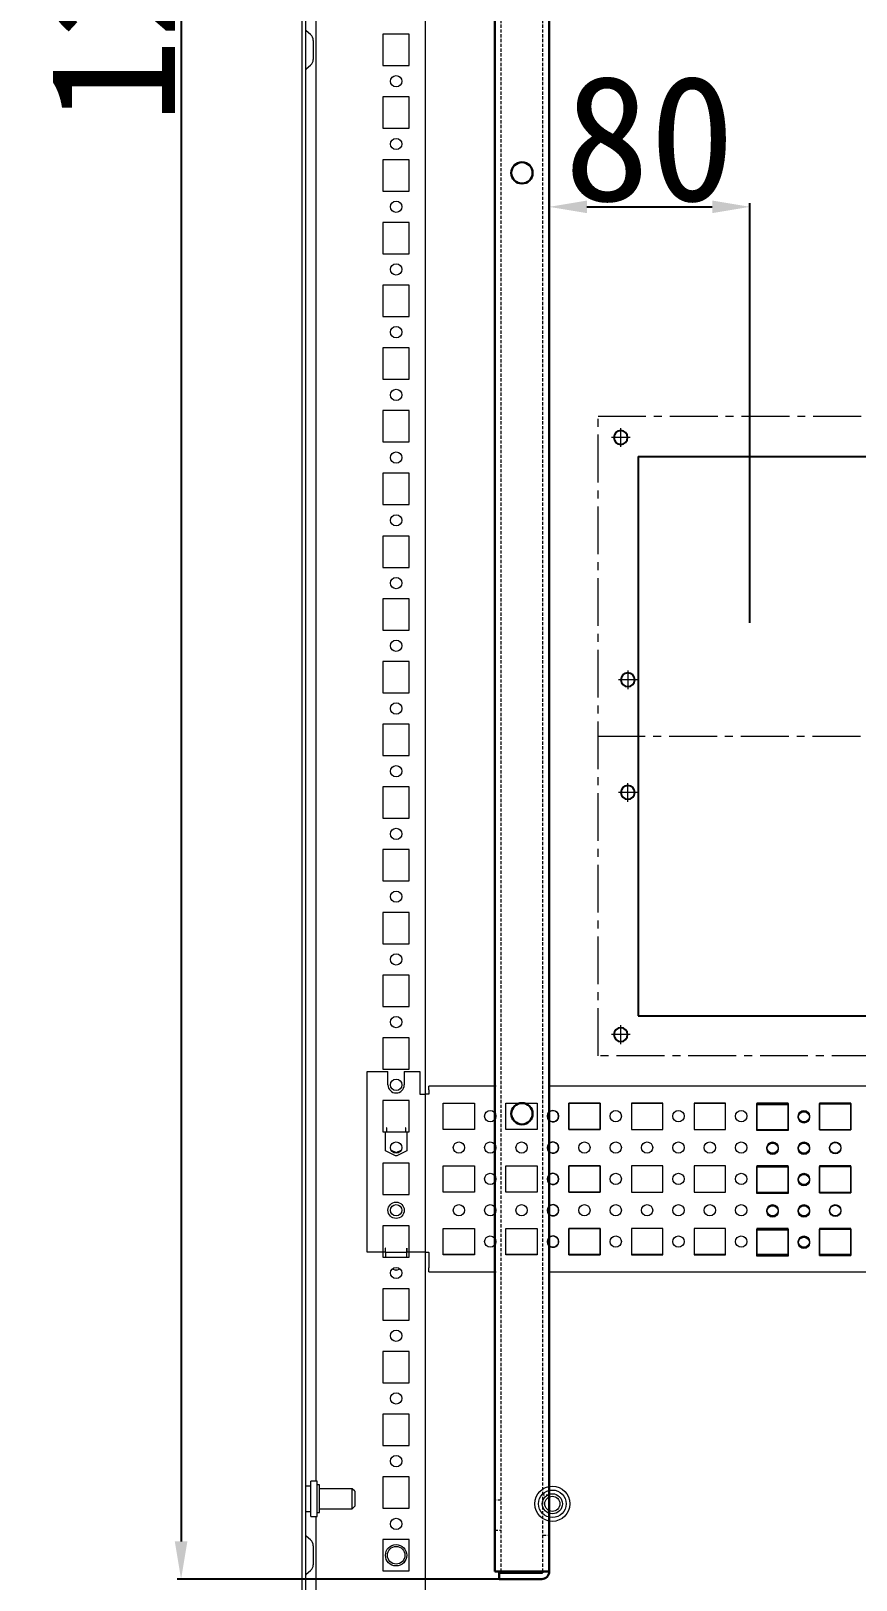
# Model space of a CAD drawing. Header units: millimetres. Extents: x 6893 to 19543, y -3475 to 6590.
# Drawn here: x 12624 to 12953, y -1509 to -892 of the extents above; entities that cross this region are included whole.
import ezdxf

# ---------------------------------------------------------------- set-up
doc = ezdxf.new("R2010")
doc.units = ezdxf.units.MM
for name, pattern in [('CENTER2', [28.575, 19.05, -3.175, 3.175, -3.175]), ('SLD-实线', [0]), ('SLD-虚线', [1.905, 1.27, -0.635])]:
    doc.linetypes.add(name, pattern=pattern)
doc.layers.add('中心线', color=1, linetype='CENTER2', lineweight=15)
doc.layers.add('轮廓线', color=7, linetype='Continuous', lineweight=25)
doc.styles.get("Standard").update_dxf_attribs({"font": ''})
doc.styles.get('Standard').set_extended_font_data('SimSun')
doc.dimstyles.new('50#', dxfattribs={"dimtxt": 50, "dimasz": 15, "dimexe": 1.5, "dimexo": 3, "dimgap": 2, "dimtad": 1, "dimtoh": 1, "dimzin": 12, "dimdsep": 46, "dimtxsty": 'Standard', "dimcen": 20, "dimclrd": 3, "dimclre": 3, "dimclrt": 7, "dimadec": 0, "dimazin": 3, "dimtfac": 1, "dimtmove": 0, "dimatfit": 3, "dimfxl": 1, "dimarcsym": 0})

# ---------------------------------------------------------------- blocks, each defined once
blk = doc.blocks.new('zw$26FA')
at = {"color": 7, "linetype": 'SLD-实线', "lineweight": 30}
for p, q in [((0, 3), (0, 1293)), ((21.7, 3), (21.7, 1293)), ((3, 3), (0, 3)), ((3, 3), (18.7, 3)), ((3, 2.5), (20, 2.5)), ((3, 0), (20, 0)), ((21.7, 3), (18.7, 3)), ((20, 0), (20, 2.5))]:
    blk.add_line(p, q, dxfattribs=at)
at = {"color": 7, "linetype": 'SLD-虚线', "lineweight": 0}
for p, q in [((2.5, 3), (2.5, 1293)), ((19.2, 3), (19.2, 1293)), ((0, 33.5), (2.5, 33.5)), ((19.2, 31.5), (21.7, 31.5)), ((21.7, 19.5), (19.2, 19.5)), ((2.5, 17.5), (0, 17.5))]:
    blk.add_line(p, q, dxfattribs=at)
at = {"color": 7, "linetype": 'SLD-实线', "lineweight": 30}
for centre in [(10.85, 560.5), (10.85, 185.5)]:
    blk.add_circle(centre, 4.25, dxfattribs=at)
for radius in [3, 0.5]:
    blk.add_arc((3, 3), radius, 180, 270, dxfattribs=at)
blk = doc.blocks.new('*D301')
at = {"color": 3, "lineweight": -2, "transparency": 16777216}
for p, q in [((12815.96, -213.09), (12682.27, -213.09)), ((12683.77, -228.09), (12683.77, -1494.09)), ((12815.96, -1509.09), (12682.27, -1509.09))]:
    blk.add_line(p, q, dxfattribs=at)
at = {"color": 3, "transparency": 16777216}
for points in [[(12686.27, -228.09), (12681.27, -228.09), (12683.77, -213.09)], [(12681.27, -1494.09), (12686.27, -1494.09), (12683.77, -1509.09)]]:
    blk.add_solid(points, dxfattribs=at)
at = {"layer": 'Defpoints', "color": 0, "transparency": 16777216}
for p in [(12818.96, -213.09), (12683.77, -1509.09), (12818.96, -1509.09)]:
    blk.add_point(p, dxfattribs=at)
at = {"color": 7, "transparency": 16777216, "insert": (12656.77, -861.09), "char_height": 50, "attachment_point": 5, "rotation": 90}
blk.add_mtext('1296', dxfattribs=at)
blk = doc.blocks.new('zw$CA15')
at = {"layer": '中心线', "linetype": 'CENTER2'}
for p, q in [((127.77, 255.53), (127.77, 0)), ((9.27, 243.03), (9.27, 250.51)), ((246.27, 243.03), (246.27, 250.51)), ((5.53, 246.77), (13.01, 246.77)), ((242.53, 246.77), (250.01, 246.77)), ((8.35, 150.22), (15.83, 150.22)), ((12.09, 146.48), (12.09, 153.96)), ((239.7, 150.22), (247.18, 150.22)), ((243.44, 153.96), (243.44, 146.48)), ((255.53, 127.77), (0, 127.77)), ((8.35, 105.32), (15.83, 105.32)), ((12.09, 109.06), (12.09, 101.58)), ((239.7, 105.32), (247.18, 105.32)), ((243.44, 101.58), (243.44, 109.06)), ((9.27, 5.03), (9.27, 12.51)), ((246.27, 5.03), (246.27, 12.51)), ((5.53, 8.77), (13.01, 8.77)), ((242.53, 8.77), (250.01, 8.77))]:
    blk.add_line(p, q, dxfattribs=at)
at = {"layer": '中心线'}
blk.add_lwpolyline([(0.27, 0.27), (255.27, 0.27), (255.27, 255.27), (0.27, 255.27)], close=True, dxfattribs=at)
at = {"layer": '轮廓线', "linetype": 'ByBlock'}
for p, q in [((239.27, 239.27), (16.27, 239.27)), ((16.27, 239.27), (16.27, 16.27)), ((239.27, 239.27), (239.27, 16.27)), ((239.27, 16.27), (16.27, 16.27))]:
    blk.add_line(p, q, dxfattribs=at)
for centre in [(9.27, 246.77), (246.27, 246.77), (12.09, 150.22), (243.44, 150.22), (12.09, 105.32), (243.44, 105.32), (9.27, 8.77), (246.27, 8.77)]:
    blk.add_circle(centre, 2.75, dxfattribs=at)
blk = doc.blocks.new('*D375')
at = {"color": 3, "lineweight": -2, "transparency": 16777216}
for p, q in [((12830.46, -1127.98), (12830.46, -960.64)), ((12845.46, -962.14), (12895.46, -962.14)), ((12910.46, -1127.98), (12910.46, -960.64))]:
    blk.add_line(p, q, dxfattribs=at)
at = {"color": 3, "transparency": 16777216}
for points in [[(12845.46, -959.64), (12845.46, -964.64), (12830.46, -962.14)], [(12895.46, -964.64), (12895.46, -959.64), (12910.46, -962.14)]]:
    blk.add_solid(points, dxfattribs=at)
at = {"layer": 'Defpoints', "color": 0, "transparency": 16777216}
for p in [(12910.46, -962.14), (12830.46, -1130.98), (12910.46, -1130.98)]:
    blk.add_point(p, dxfattribs=at)
at = {"color": 7, "transparency": 16777216, "insert": (12870.46, -935.14), "char_height": 50, "attachment_point": 5}
blk.add_mtext('80', dxfattribs=at)

msp = doc.modelspace()

# ---------------------------------------------------------------- linework, layer by layer
at = {"color": 7, "linetype": 'Continuous', "lineweight": 15}
for p, q in [((12731.9691, -1634.5901), (12731.9691, -164.59)), ((12733.4691, -1634.5901), (12733.4691, -164.59)), ((12737.4701, -206.09), (12737.4701, -1470.0901)), ((12780.9691, -206.09), (12780.9691, -1618.0901)), ((12735.3975, -893.5086), (12733.6477, -892.0405)), ((12774.7191, -893.34), (12764.2191, -893.34)), ((12764.2191, -893.34), (12764.2191, -905.8401)), ((12774.7191, -905.8401), (12774.7191, -893.34)), ((12736.4691, -895.8068), (12736.4691, -903.3733)), ((12733.6477, -907.1396), (12735.3975, -905.6714)), ((12764.2191, -905.8401), (12774.7191, -905.8401)), ((12774.7191, -918.34), (12764.2191, -918.34)), ((12764.2191, -918.34), (12764.2191, -930.8401)), ((12774.7191, -930.8401), (12774.7191, -918.34)), ((12764.2191, -930.8401), (12774.7191, -930.8401)), ((12764.2191, -943.34), (12764.2191, -955.84)), ((12774.7191, -943.34), (12764.2191, -943.34)), ((12764.2191, -943.34), (12764.2191, -955.84)), ((12774.7191, -955.84), (12774.7191, -943.34)), ((12774.7191, -955.84), (12774.7191, -943.34)), ((12764.2191, -955.84), (12774.7191, -955.84)), ((12764.2191, -955.84), (12774.7191, -955.84)), ((12774.7191, -968.3401), (12764.2191, -968.3401)), ((12764.2191, -968.3401), (12764.2191, -980.84)), ((12774.7191, -968.3401), (12764.2191, -968.3401)), ((12764.2191, -968.3401), (12764.2191, -980.84)), ((12774.7191, -980.84), (12774.7191, -968.3401)), ((12774.7191, -980.84), (12774.7191, -968.3401)), ((12764.2191, -980.84), (12774.7191, -980.84)), ((12764.2191, -980.84), (12774.7191, -980.84)), ((12774.7191, -993.34), (12764.2191, -993.34)), ((12764.2191, -993.34), (12764.2191, -1005.8401)), ((12774.7191, -993.3401), (12764.2191, -993.3401)), ((12774.7191, -1005.8401), (12774.7191, -993.34)), ((12764.2191, -1005.8401), (12774.7191, -1005.8401)), ((12774.7191, -1018.34), (12764.2191, -1018.34)), ((12764.2191, -1018.34), (12764.2191, -1030.8401)), ((12774.7191, -1030.8401), (12774.7191, -1018.34)), ((12764.2191, -1030.8401), (12774.7191, -1030.8401)), ((12774.7191, -1043.34), (12764.2191, -1043.34)), ((12764.2191, -1043.34), (12764.2191, -1055.84)), ((12774.7191, -1055.84), (12774.7191, -1043.34)), ((12764.2191, -1055.84), (12774.7191, -1055.84)), ((12774.7191, -1068.3401), (12764.2191, -1068.3401)), ((12764.2191, -1068.3401), (12764.2191, -1080.84)), ((12774.7191, -1080.84), (12774.7191, -1068.3401)), ((12764.2191, -1080.84), (12774.7191, -1080.84)), ((12774.7191, -1093.3401), (12764.2191, -1093.3401)), ((12764.2191, -1093.3401), (12764.2191, -1105.84)), ((12774.7191, -1105.84), (12774.7191, -1093.3401)), ((12764.2191, -1105.84), (12774.7191, -1105.84)), ((12774.7191, -1118.34), (12764.2191, -1118.34)), ((12764.2191, -1118.34), (12764.2191, -1130.8401)), ((12774.7191, -1130.8401), (12774.7191, -1118.34)), ((12764.2191, -1130.8401), (12774.7191, -1130.8401)), ((12774.7191, -1143.34), (12764.2191, -1143.34)), ((12764.2191, -1143.34), (12764.2191, -1155.8401)), ((12774.7191, -1155.8401), (12774.7191, -1143.34)), ((12764.2191, -1155.8401), (12774.7191, -1155.8401)), ((12774.7191, -1168.34), (12764.2191, -1168.34)), ((12764.2191, -1168.34), (12764.2191, -1180.84)), ((12774.7191, -1180.84), (12774.7191, -1168.34)), ((12764.2191, -1180.84), (12774.7191, -1180.84)), ((12774.7191, -1193.3401), (12764.2191, -1193.3401)), ((12764.2191, -1193.3401), (12764.2191, -1205.84)), ((12774.7191, -1193.3401), (12764.2191, -1193.3401)), ((12764.2191, -1193.3401), (12764.2191, -1205.84)), ((12774.7191, -1205.84), (12774.7191, -1193.3401)), ((12774.7191, -1205.84), (12774.7191, -1193.3401)), ((12764.2191, -1205.84), (12774.7191, -1205.84)), ((12764.2191, -1205.84), (12774.7191, -1205.84)), ((12774.7191, -1218.34), (12764.2191, -1218.34)), ((12764.2191, -1218.34), (12764.2191, -1230.8401)), ((12774.7191, -1218.3401), (12764.2191, -1218.3401)), ((12764.2191, -1218.3401), (12764.2191, -1230.84)), ((12774.7191, -1230.8401), (12774.7191, -1218.34)), ((12774.7191, -1230.84), (12774.7191, -1218.3401)), ((12764.2191, -1230.84), (12774.7191, -1230.84)), ((12764.2191, -1230.8401), (12774.7191, -1230.8401)), ((12774.7191, -1243.34), (12764.2191, -1243.34)), ((12764.2191, -1243.34), (12764.2191, -1255.8401)), ((12774.7191, -1243.34), (12764.2191, -1243.34)), ((12764.2191, -1243.34), (12764.2191, -1255.8401)), ((12774.7191, -1255.8401), (12774.7191, -1243.34)), ((12774.7191, -1255.8401), (12774.7191, -1243.34)), ((12764.2191, -1255.8401), (12774.7191, -1255.8401)), ((12764.2191, -1255.8401), (12774.7191, -1255.8401)), ((12774.7191, -1268.34), (12764.2191, -1268.34)), ((12764.2191, -1268.34), (12764.2191, -1280.8401)), ((12774.7191, -1268.34), (12764.2191, -1268.34)), ((12764.2191, -1268.34), (12764.2191, -1280.84)), ((12774.7191, -1280.8401), (12774.7191, -1268.34)), ((12774.7191, -1280.84), (12774.7191, -1268.34)), ((12764.2191, -1280.84), (12774.7191, -1280.84)), ((12764.2191, -1280.8401), (12774.7191, -1280.8401)), ((12764.2191, -1280.8401), (12774.7191, -1280.8401)), ((12774.7191, -1293.34), (12764.2191, -1293.34)), ((12764.2191, -1293.34), (12764.2191, -1305.84)), ((12774.7191, -1293.34), (12764.2191, -1293.34)), ((12764.2191, -1293.34), (12764.2191, -1305.84)), ((12774.7191, -1293.3401), (12764.2191, -1293.3401)), ((12764.2191, -1293.3401), (12764.2191, -1305.84)), ((12774.7191, -1305.84), (12774.7191, -1293.34)), ((12774.7191, -1305.84), (12774.7191, -1293.34)), ((12774.7191, -1305.84), (12774.7191, -1293.3401)), ((12757.9694, -1306.84), (12766.2194, -1306.84)), ((12757.9694, -1378.84), (12757.9694, -1306.84)), ((12764.2191, -1305.84), (12774.7191, -1305.84)), ((12764.2191, -1305.84), (12774.7191, -1305.84)), ((12764.2191, -1305.84), (12774.7191, -1305.84)), ((12764.2191, -1305.8401), (12774.7191, -1305.8401)), ((12766.2194, -1312.09), (12766.2194, -1306.84)), ((12772.7194, -1306.84), (12772.7194, -1312.09)), ((12772.7194, -1306.84), (12778.9694, -1306.84)), ((12778.9694, -1306.84), (12778.9694, -1315.84)), ((12782.4694, -1314.1001), (12782.4694, -1312.59)), ((12809.2691, -1312.59), (12782.4694, -1312.59)), ((12782.4694, -1314.1001), (12782.4694, -1315.7651)), ((13105.9694, -1312.59), (12830.9691, -1312.59)), ((12774.7191, -1318.3401), (12764.2191, -1318.3401)), ((12764.2191, -1318.3401), (12764.2191, -1330.84)), ((12774.7191, -1318.3401), (12764.2191, -1318.3401)), ((12764.2191, -1318.3401), (12764.2191, -1330.84)), ((12774.7191, -1318.3401), (12764.2191, -1318.3401)), ((12764.2191, -1318.3401), (12764.2191, -1330.84)), ((12774.7191, -1330.84), (12774.7191, -1318.3401)), ((12774.7191, -1330.84), (12774.7191, -1318.3401)), ((12774.7191, -1330.84), (12774.7191, -1318.3401)), ((12778.9694, -1315.84), (12779.9676, -1315.84)), ((12779.9676, -1315.84), (12780.8763, -1315.84)), ((12782.4667, -1315.84), (12780.8763, -1315.84)), ((12782.4728, -1315.84), (12782.4667, -1315.84)), ((12782.5478, -1315.7651), (12782.4694, -1315.7651)), ((12782.4694, -1315.84), (12782.4694, -1315.7651)), ((12782.4728, -1315.84), (12782.5478, -1315.84)), ((12782.5478, -1315.84), (12782.5478, -1315.7651)), ((12788.2194, -1319.34), (12800.7194, -1319.34)), ((12788.2194, -1329.84), (12788.2194, -1319.34)), ((12800.7194, -1319.59), (12788.2194, -1319.59)), ((12800.7194, -1319.34), (12800.7194, -1329.84)), ((12813.2194, -1319.34), (12825.7194, -1319.34)), ((12813.2194, -1329.84), (12813.2194, -1319.34)), ((12813.2194, -1319.34), (12825.7194, -1319.34)), ((12813.2194, -1329.84), (12813.2194, -1319.34)), ((12813.2194, -1319.34), (12825.7194, -1319.34)), ((12813.2194, -1329.84), (12813.2194, -1319.34)), ((12813.2194, -1319.34), (12825.7194, -1319.34)), ((12813.2194, -1329.84), (12813.2194, -1319.34)), ((12825.7194, -1319.59), (12813.2194, -1319.59)), ((12825.7194, -1319.59), (12813.2194, -1319.59)), ((12825.7194, -1319.59), (12813.2194, -1319.59)), ((12825.7194, -1319.59), (12813.2194, -1319.59)), ((12825.7194, -1319.34), (12825.7194, -1329.84)), ((12825.7194, -1319.34), (12825.7194, -1329.84)), ((12825.7194, -1319.34), (12825.7194, -1329.84)), ((12825.7194, -1319.34), (12825.7194, -1329.84)), ((12838.2194, -1319.34), (12850.7194, -1319.34)), ((12838.2194, -1329.84), (12838.2194, -1319.34)), ((12838.2194, -1319.34), (12850.7194, -1319.34)), ((12838.2194, -1329.84), (12838.2194, -1319.34)), ((12838.2194, -1319.34), (12850.7194, -1319.34)), ((12838.2194, -1329.84), (12838.2194, -1319.34)), ((12838.2194, -1319.34), (12850.7194, -1319.34)), ((12838.2194, -1329.84), (12838.2194, -1319.34)), ((12838.2194, -1319.34), (12838.2194, -1329.84)), ((12850.7194, -1319.34), (12838.2194, -1319.34)), ((12850.7194, -1319.59), (12838.2194, -1319.59)), ((12850.7194, -1319.59), (12838.2194, -1319.59)), ((12850.7194, -1319.59), (12838.2194, -1319.59)), ((12850.7194, -1319.59), (12838.2194, -1319.59)), ((12850.7194, -1319.59), (12838.2194, -1319.59)), ((12850.7194, -1319.34), (12850.7194, -1329.84)), ((12850.7194, -1319.34), (12850.7194, -1329.84)), ((12850.7194, -1319.34), (12850.7194, -1329.84)), ((12850.7194, -1319.34), (12850.7194, -1329.84)), ((12850.7194, -1329.84), (12850.7194, -1319.34)), ((12863.2194, -1319.34), (12863.2194, -1329.84)), ((12875.7194, -1319.34), (12863.2194, -1319.34)), ((12875.7194, -1319.59), (12863.2194, -1319.59)), ((12875.7194, -1329.84), (12875.7194, -1319.34)), ((12888.2194, -1319.34), (12888.2194, -1329.84)), ((12900.7194, -1319.34), (12888.2194, -1319.34)), ((12900.7194, -1319.59), (12888.2194, -1319.59)), ((12900.7194, -1329.84), (12900.7194, -1319.34)), ((12913.2194, -1319.34), (12913.2194, -1329.84)), ((12913.2194, -1319.34), (12913.2194, -1329.84)), ((12925.7194, -1319.34), (12913.2194, -1319.34)), ((12913.2194, -1319.34), (12913.2194, -1329.84)), ((12925.7194, -1319.34), (12913.2194, -1319.34)), ((12913.2194, -1319.34), (12913.2194, -1329.84)), ((12925.7194, -1319.34), (12913.2194, -1319.34)), ((12913.2194, -1319.59), (12913.2194, -1330.09)), ((12925.7194, -1319.59), (12913.2194, -1319.59)), ((12925.7194, -1319.59), (12913.2194, -1319.59)), ((12913.2194, -1319.59), (12913.2194, -1330.09)), ((12925.7194, -1319.59), (12913.2194, -1319.59)), ((12913.2194, -1319.59), (12913.2194, -1330.09)), ((12925.7194, -1319.59), (12913.2194, -1319.59)), ((12913.2194, -1319.59), (12913.2194, -1330.09)), ((12925.7194, -1319.59), (12913.2194, -1319.59)), ((12925.7194, -1319.59), (12913.2194, -1319.59)), ((12925.7194, -1319.59), (12913.2194, -1319.59)), ((12913.2194, -1319.59), (12925.7194, -1319.59)), ((12913.2194, -1330.09), (12913.2194, -1319.59)), ((12925.7194, -1319.84), (12913.2194, -1319.84)), ((12925.7194, -1319.84), (12913.2194, -1319.84)), ((12925.7194, -1319.84), (12913.2194, -1319.84)), ((12925.7194, -1319.84), (12913.2194, -1319.84)), ((12913.2194, -1319.84), (12925.7194, -1319.84)), ((12913.2194, -1330.34), (12913.2194, -1319.84)), ((12925.7194, -1319.84), (12913.2194, -1319.84)), ((12925.7194, -1320.09), (12913.2194, -1320.09)), ((12925.7194, -1329.84), (12925.7194, -1319.34)), ((12925.7194, -1329.84), (12925.7194, -1319.34)), ((12925.7194, -1329.84), (12925.7194, -1319.34)), ((12925.7194, -1330.09), (12925.7194, -1319.59)), ((12925.7194, -1330.09), (12925.7194, -1319.59)), ((12925.7194, -1330.09), (12925.7194, -1319.59)), ((12925.7194, -1330.09), (12925.7194, -1319.59)), ((12925.7194, -1319.59), (12925.7194, -1330.09)), ((12925.7194, -1319.84), (12925.7194, -1330.34)), ((12938.2194, -1319.34), (12938.2194, -1329.84)), ((12950.7194, -1319.34), (12938.2194, -1319.34)), ((12938.2194, -1319.34), (12938.2194, -1329.84)), ((12950.7194, -1319.59), (12938.2194, -1319.59)), ((12938.2194, -1319.59), (12950.7194, -1319.59)), ((12938.2194, -1330.09), (12938.2194, -1319.59)), ((12938.2194, -1319.59), (12938.2194, -1330.09)), ((12950.7194, -1319.59), (12938.2194, -1319.59)), ((12950.7194, -1319.84), (12938.2194, -1319.84)), ((12950.7194, -1319.84), (12938.2194, -1319.84)), ((12950.7194, -1329.84), (12950.7194, -1319.34)), ((12950.7194, -1319.59), (12950.7194, -1330.09)), ((12950.7194, -1330.09), (12950.7194, -1319.59)), ((12764.2191, -1330.84), (12774.7191, -1330.84)), ((12764.2191, -1330.84), (12774.7191, -1330.84)), ((12764.2191, -1330.84), (12774.7191, -1330.84)), ((12765.2194, -1330.84), (12765.6444, -1330.84)), ((12765.2194, -1338.34), (12765.2194, -1330.84)), ((12765.7194, -1329.255), (12765.6444, -1329.255)), ((12765.6444, -1329.255), (12765.6444, -1330.84)), ((12765.6444, -1330.84), (12773.2944, -1330.84)), ((12765.7194, -1329.3301), (12765.7194, -1329.255)), ((12765.7194, -1330.84), (12765.7194, -1329.3301)), ((12773.2944, -1329.255), (12773.2194, -1329.255)), ((12773.2194, -1329.255), (12773.2194, -1329.3301)), ((12773.2194, -1329.3301), (12773.2194, -1330.84)), ((12773.2944, -1330.84), (12773.2944, -1329.255)), ((12773.2944, -1330.84), (12773.7194, -1330.84)), ((12773.7194, -1330.84), (12773.7194, -1338.34)), ((12800.7194, -1329.84), (12788.2194, -1329.84)), ((12825.7194, -1329.84), (12813.2194, -1329.84)), ((12825.7194, -1329.84), (12813.2194, -1329.84)), ((12825.7194, -1329.84), (12813.2194, -1329.84)), ((12825.7194, -1329.84), (12813.2194, -1329.84)), ((12850.7194, -1329.84), (12838.2194, -1329.84)), ((12850.7194, -1329.84), (12838.2194, -1329.84)), ((12850.7194, -1329.84), (12838.2194, -1329.84)), ((12850.7194, -1329.84), (12838.2194, -1329.84)), ((12838.2194, -1329.84), (12850.7194, -1329.84)), ((12863.2194, -1329.84), (12875.7194, -1329.84)), ((12888.2194, -1329.84), (12900.7194, -1329.84)), ((12913.2194, -1329.84), (12925.7194, -1329.84)), ((12913.2194, -1329.84), (12925.7194, -1329.84)), ((12913.2194, -1329.84), (12925.7194, -1329.84)), ((12913.2194, -1330.09), (12925.7194, -1330.09)), ((12913.2194, -1330.09), (12925.7194, -1330.09)), ((12913.2194, -1330.09), (12925.7194, -1330.09)), ((12913.2194, -1330.09), (12925.7194, -1330.09)), ((12925.7194, -1330.09), (12913.2194, -1330.09)), ((12925.7194, -1330.34), (12913.2194, -1330.34)), ((12938.2194, -1329.84), (12950.7194, -1329.84)), ((12950.7194, -1330.09), (12938.2194, -1330.09)), ((12938.2194, -1330.09), (12950.7194, -1330.09)), ((12769.2194, -1340.3401), (12765.2194, -1338.34)), ((12767.4495, -1338.0818), (12769.4694, -1338.9972)), ((12769.4694, -1338.9972), (12771.4886, -1338.0822)), ((12773.7194, -1338.34), (12769.7194, -1340.3401)), ((12774.7191, -1343.34), (12764.2191, -1343.34)), ((12764.2191, -1343.34), (12764.2191, -1355.8401)), ((12774.7191, -1343.3401), (12764.2191, -1343.3401)), ((12764.2191, -1343.3401), (12764.2191, -1355.84)), ((12769.7194, -1340.3401), (12769.2194, -1340.3401)), ((12774.7191, -1355.8401), (12774.7191, -1343.34)), ((12774.7191, -1355.84), (12774.7191, -1343.3401)), ((12788.2194, -1344.3401), (12800.7194, -1344.3401)), ((12788.2194, -1354.84), (12788.2194, -1344.3401)), ((12800.7194, -1344.3401), (12800.7194, -1354.84)), ((12813.2194, -1344.3401), (12825.7194, -1344.3401)), ((12813.2194, -1354.84), (12813.2194, -1344.3401)), ((12813.2194, -1344.3401), (12825.7194, -1344.3401)), ((12813.2194, -1354.84), (12813.2194, -1344.3401)), ((12813.2194, -1344.3401), (12825.7194, -1344.3401)), ((12813.2194, -1354.84), (12813.2194, -1344.3401)), ((12813.2194, -1344.3401), (12825.7194, -1344.3401)), ((12813.2194, -1354.84), (12813.2194, -1344.3401)), ((12825.7194, -1344.3401), (12825.7194, -1354.84)), ((12825.7194, -1344.3401), (12825.7194, -1354.84)), ((12825.7194, -1344.3401), (12825.7194, -1354.84)), ((12825.7194, -1344.3401), (12825.7194, -1354.84)), ((12838.2194, -1344.3401), (12850.7194, -1344.3401)), ((12838.2194, -1354.84), (12838.2194, -1344.3401)), ((12838.2194, -1344.3401), (12850.7194, -1344.3401)), ((12838.2194, -1354.84), (12838.2194, -1344.3401)), ((12838.2194, -1344.3401), (12850.7194, -1344.3401)), ((12838.2194, -1354.84), (12838.2194, -1344.3401)), ((12838.2194, -1344.3401), (12850.7194, -1344.3401)), ((12838.2194, -1354.84), (12838.2194, -1344.3401)), ((12838.2194, -1344.3401), (12838.2194, -1354.84)), ((12850.7194, -1344.3401), (12838.2194, -1344.3401)), ((12850.7194, -1344.3401), (12850.7194, -1354.84)), ((12850.7194, -1344.3401), (12850.7194, -1354.84)), ((12850.7194, -1344.3401), (12850.7194, -1354.84)), ((12850.7194, -1344.3401), (12850.7194, -1354.84)), ((12850.7194, -1354.84), (12850.7194, -1344.3401)), ((12863.2194, -1344.3401), (12863.2194, -1354.84)), ((12875.7194, -1344.3401), (12863.2194, -1344.3401)), ((12875.7194, -1354.84), (12875.7194, -1344.3401)), ((12888.2194, -1344.3401), (12888.2194, -1354.84)), ((12900.7194, -1344.3401), (12888.2194, -1344.3401)), ((12900.7194, -1354.84), (12900.7194, -1344.3401)), ((12913.2194, -1344.3401), (12913.2194, -1354.84)), ((12913.2194, -1344.3401), (12913.2194, -1354.84)), ((12925.7194, -1344.3401), (12913.2194, -1344.3401)), ((12913.2194, -1344.3401), (12913.2194, -1354.84)), ((12925.7194, -1344.3401), (12913.2194, -1344.3401)), ((12913.2194, -1344.3401), (12913.2194, -1354.84)), ((12925.7194, -1344.3401), (12913.2194, -1344.3401)), ((12913.2194, -1344.5901), (12913.2194, -1355.09)), ((12925.7194, -1344.5901), (12913.2194, -1344.5901)), ((12913.2194, -1344.5901), (12913.2194, -1355.09)), ((12925.7194, -1344.5901), (12913.2194, -1344.5901)), ((12913.2194, -1344.5901), (12913.2194, -1355.09)), ((12925.7194, -1344.5901), (12913.2194, -1344.5901)), ((12913.2194, -1344.5901), (12913.2194, -1355.09)), ((12925.7194, -1344.5901), (12913.2194, -1344.5901)), ((12913.2194, -1344.5901), (12925.7194, -1344.5901)), ((12913.2194, -1355.09), (12913.2194, -1344.5901)), ((12913.2194, -1344.84), (12925.7194, -1344.84)), ((12913.2194, -1355.34), (12913.2194, -1344.84)), ((12925.7194, -1354.84), (12925.7194, -1344.3401)), ((12925.7194, -1354.84), (12925.7194, -1344.3401)), ((12925.7194, -1354.84), (12925.7194, -1344.3401)), ((12925.7194, -1355.09), (12925.7194, -1344.5901)), ((12925.7194, -1355.09), (12925.7194, -1344.5901)), ((12925.7194, -1355.09), (12925.7194, -1344.5901)), ((12925.7194, -1355.09), (12925.7194, -1344.5901)), ((12925.7194, -1344.5901), (12925.7194, -1355.09)), ((12925.7194, -1344.84), (12925.7194, -1355.34)), ((12938.2194, -1344.3401), (12938.2194, -1354.84)), ((12950.7194, -1344.3401), (12938.2194, -1344.3401)), ((12938.2194, -1344.3401), (12938.2194, -1354.84)), ((12938.2194, -1344.5901), (12950.7194, -1344.5901)), ((12938.2194, -1355.09), (12938.2194, -1344.5901)), ((12938.2194, -1344.5901), (12938.2194, -1355.09)), ((12950.7194, -1344.5901), (12938.2194, -1344.5901)), ((12950.7194, -1354.84), (12950.7194, -1344.3401)), ((12950.7194, -1344.5901), (12950.7194, -1355.09)), ((12950.7194, -1355.09), (12950.7194, -1344.5901)), ((12764.2191, -1355.84), (12774.7191, -1355.84)), ((12764.2191, -1355.8401), (12774.7191, -1355.8401)), ((12800.7194, -1354.84), (12788.2194, -1354.84)), ((12825.7194, -1354.84), (12813.2194, -1354.84)), ((12825.7194, -1354.84), (12813.2194, -1354.84)), ((12825.7194, -1354.84), (12813.2194, -1354.84)), ((12825.7194, -1354.84), (12813.2194, -1354.84)), ((12850.7194, -1354.84), (12838.2194, -1354.84)), ((12850.7194, -1354.84), (12838.2194, -1354.84)), ((12850.7194, -1354.84), (12838.2194, -1354.84)), ((12850.7194, -1354.84), (12838.2194, -1354.84)), ((12838.2194, -1354.84), (12850.7194, -1354.84)), ((12863.2194, -1354.84), (12875.7194, -1354.84)), ((12888.2194, -1354.84), (12900.7194, -1354.84)), ((12913.2194, -1354.84), (12925.7194, -1354.84)), ((12913.2194, -1354.84), (12925.7194, -1354.84)), ((12913.2194, -1354.84), (12925.7194, -1354.84)), ((12913.2194, -1355.09), (12925.7194, -1355.09)), ((12913.2194, -1355.09), (12925.7194, -1355.09)), ((12913.2194, -1355.09), (12925.7194, -1355.09)), ((12913.2194, -1355.09), (12925.7194, -1355.09)), ((12925.7194, -1355.09), (12913.2194, -1355.09)), ((12925.7194, -1355.34), (12913.2194, -1355.34)), ((12938.2194, -1354.84), (12950.7194, -1354.84)), ((12950.7194, -1355.09), (12938.2194, -1355.09)), ((12938.2194, -1355.09), (12950.7194, -1355.09)), ((12774.7191, -1368.34), (12764.2191, -1368.34)), ((12774.7191, -1368.34), (12764.2191, -1368.34)), ((12764.2191, -1368.34), (12764.2191, -1380.8401)), ((12774.7191, -1380.8401), (12774.7191, -1368.34)), ((12788.2194, -1369.34), (12800.7194, -1369.34)), ((12788.2194, -1379.8401), (12788.2194, -1369.34)), ((12800.7194, -1369.34), (12800.7194, -1379.8401)), ((12813.2194, -1379.8401), (12813.2194, -1369.34)), ((12813.2194, -1369.34), (12825.7194, -1369.34)), ((12813.2194, -1369.34), (12825.7194, -1369.34)), ((12813.2194, -1379.8401), (12813.2194, -1369.34)), ((12813.2194, -1369.34), (12825.7194, -1369.34)), ((12813.2194, -1379.8401), (12813.2194, -1369.34)), ((12813.2194, -1369.34), (12825.7194, -1369.34)), ((12813.2194, -1379.8401), (12813.2194, -1369.34)), ((12825.7194, -1369.34), (12825.7194, -1379.8401)), ((12825.7194, -1369.34), (12825.7194, -1379.8401)), ((12825.7194, -1369.34), (12825.7194, -1379.8401)), ((12825.7194, -1369.34), (12825.7194, -1379.8401)), ((12838.2194, -1369.34), (12850.7194, -1369.34)), ((12838.2194, -1379.8401), (12838.2194, -1369.34)), ((12838.2194, -1369.34), (12850.7194, -1369.34)), ((12838.2194, -1379.8401), (12838.2194, -1369.34)), ((12838.2194, -1369.34), (12850.7194, -1369.34)), ((12838.2194, -1379.8401), (12838.2194, -1369.34)), ((12838.2194, -1369.34), (12850.7194, -1369.34)), ((12838.2194, -1379.8401), (12838.2194, -1369.34)), ((12850.7194, -1369.34), (12838.2194, -1369.34)), ((12838.2194, -1369.34), (12838.2194, -1379.8401)), ((12850.7194, -1369.34), (12850.7194, -1379.8401)), ((12850.7194, -1369.34), (12850.7194, -1379.8401)), ((12850.7194, -1369.34), (12850.7194, -1379.8401)), ((12850.7194, -1369.34), (12850.7194, -1379.8401)), ((12850.7194, -1379.8401), (12850.7194, -1369.34)), ((12863.2194, -1369.34), (12863.2194, -1379.8401)), ((12875.7194, -1369.34), (12863.2194, -1369.34)), ((12875.7194, -1379.8401), (12875.7194, -1369.34)), ((12888.2194, -1369.34), (12888.2194, -1379.8401)), ((12900.7194, -1369.34), (12888.2194, -1369.34)), ((12900.7194, -1379.8401), (12900.7194, -1369.34)), ((12913.2194, -1369.34), (12913.2194, -1379.8401)), ((12913.2194, -1369.34), (12913.2194, -1379.8401)), ((12925.7194, -1369.34), (12913.2194, -1369.34)), ((12913.2194, -1369.34), (12913.2194, -1379.8401)), ((12925.7194, -1369.34), (12913.2194, -1369.34)), ((12913.2194, -1369.34), (12913.2194, -1379.8401)), ((12925.7194, -1369.34), (12913.2194, -1369.34)), ((12913.2194, -1369.59), (12913.2194, -1380.09)), ((12925.7194, -1369.59), (12913.2194, -1369.59)), ((12925.7194, -1369.59), (12913.2194, -1369.59)), ((12913.2194, -1369.59), (12913.2194, -1380.09)), ((12913.2194, -1369.59), (12913.2194, -1380.09)), ((12925.7194, -1369.59), (12913.2194, -1369.59)), ((12913.2194, -1369.59), (12913.2194, -1380.09)), ((12925.7194, -1369.59), (12913.2194, -1369.59)), ((12913.2194, -1380.09), (12913.2194, -1369.59)), ((12913.2194, -1369.59), (12925.7194, -1369.59)), ((12913.2194, -1380.34), (12913.2194, -1369.84)), ((12913.2194, -1369.84), (12925.7194, -1369.84)), ((12925.7194, -1379.8401), (12925.7194, -1369.34)), ((12925.7194, -1379.8401), (12925.7194, -1369.34)), ((12925.7194, -1379.8401), (12925.7194, -1369.34)), ((12925.7194, -1380.09), (12925.7194, -1369.59)), ((12925.7194, -1380.09), (12925.7194, -1369.59)), ((12925.7194, -1380.09), (12925.7194, -1369.59)), ((12925.7194, -1380.09), (12925.7194, -1369.59)), ((12925.7194, -1369.59), (12925.7194, -1380.09)), ((12925.7194, -1369.84), (12925.7194, -1380.34)), ((12938.2194, -1369.34), (12938.2194, -1379.8401)), ((12950.7194, -1369.34), (12938.2194, -1369.34)), ((12938.2194, -1369.34), (12938.2194, -1379.8401)), ((12938.2194, -1380.09), (12938.2194, -1369.59)), ((12938.2194, -1369.59), (12950.7194, -1369.59)), ((12950.7194, -1369.59), (12938.2194, -1369.59)), ((12938.2194, -1369.59), (12938.2194, -1380.09)), ((12950.7194, -1379.8401), (12950.7194, -1369.34)), ((12950.7194, -1369.59), (12950.7194, -1380.09)), ((12950.7194, -1380.09), (12950.7194, -1369.59)), ((12765.1444, -1378.84), (12757.9694, -1378.84)), ((12764.2191, -1378.84), (12764.2191, -1380.84)), ((12764.2191, -1380.84), (12774.7191, -1380.84)), ((12764.2191, -1380.8401), (12774.7191, -1380.8401)), ((12765.2194, -1377.2551), (12765.1444, -1377.2551)), ((12765.1444, -1377.2551), (12765.1444, -1378.84)), ((12765.2194, -1377.33), (12765.2194, -1377.2551)), ((12765.2194, -1378.84), (12765.2194, -1377.33)), ((12765.2194, -1378.84), (12773.7194, -1378.84)), ((12765.2194, -1378.84), (12765.2194, -1378.85)), ((12765.2194, -1378.85), (12765.2194, -1380.6585)), ((12765.2194, -1380.84), (12765.2194, -1380.6585)), ((12773.7944, -1377.2551), (12773.7194, -1377.2551)), ((12773.7194, -1377.2551), (12773.7194, -1377.33)), ((12773.7194, -1377.33), (12773.7194, -1378.84)), ((12773.7194, -1378.85), (12773.7194, -1378.84)), ((12773.7194, -1380.6585), (12773.7194, -1378.85)), ((12773.7194, -1380.6585), (12773.7194, -1380.84)), ((12773.7944, -1378.84), (12773.7944, -1377.2551)), ((12779.9676, -1378.84), (12773.7944, -1378.84)), ((12774.7191, -1380.84), (12774.7191, -1378.84)), ((12780.8763, -1378.84), (12779.9676, -1378.84)), ((12780.8763, -1378.84), (12782.4667, -1378.84)), ((12782.4667, -1378.84), (12782.4728, -1378.84)), ((12782.4694, -1378.9151), (12782.4694, -1385.08)), ((12782.4694, -1378.9151), (12782.5478, -1378.9151)), ((12782.5478, -1378.84), (12782.4728, -1378.84)), ((12782.5478, -1378.9151), (12782.5478, -1378.84)), ((12788.2194, -1379.59), (12800.7194, -1379.59)), ((12800.7194, -1379.8401), (12788.2194, -1379.8401)), ((12813.2194, -1379.59), (12825.7194, -1379.59)), ((12813.2194, -1379.59), (12825.7194, -1379.59)), ((12813.2194, -1379.59), (12825.7194, -1379.59)), ((12813.2194, -1379.59), (12825.7194, -1379.59)), ((12825.7194, -1379.8401), (12813.2194, -1379.8401)), ((12825.7194, -1379.8401), (12813.2194, -1379.8401)), ((12825.7194, -1379.8401), (12813.2194, -1379.8401)), ((12825.7194, -1379.8401), (12813.2194, -1379.8401)), ((12838.2194, -1379.59), (12850.7194, -1379.59)), ((12838.2194, -1379.59), (12850.7194, -1379.59)), ((12838.2194, -1379.59), (12850.7194, -1379.59)), ((12838.2194, -1379.59), (12850.7194, -1379.59)), ((12838.2194, -1379.59), (12850.7194, -1379.59)), ((12850.7194, -1379.8401), (12838.2194, -1379.8401)), ((12850.7194, -1379.8401), (12838.2194, -1379.8401)), ((12850.7194, -1379.8401), (12838.2194, -1379.8401)), ((12850.7194, -1379.8401), (12838.2194, -1379.8401)), ((12838.2194, -1379.8401), (12850.7194, -1379.8401)), ((12863.2194, -1379.59), (12875.7194, -1379.59)), ((12863.2194, -1379.8401), (12875.7194, -1379.8401)), ((12888.2194, -1379.59), (12900.7194, -1379.59)), ((12888.2194, -1379.8401), (12900.7194, -1379.8401)), ((12913.2194, -1379.59), (12925.7194, -1379.59)), ((12913.2194, -1379.59), (12925.7194, -1379.59)), ((12913.2194, -1379.59), (12925.7194, -1379.59)), ((12913.2194, -1379.84), (12925.7194, -1379.84)), ((12913.2194, -1379.84), (12925.7194, -1379.84)), ((12913.2194, -1379.84), (12925.7194, -1379.84)), ((12913.2194, -1379.84), (12925.7194, -1379.84)), ((12913.2194, -1379.84), (12925.7194, -1379.84)), ((12913.2194, -1379.8401), (12925.7194, -1379.8401)), ((12913.2194, -1379.8401), (12925.7194, -1379.8401)), ((12913.2194, -1379.8401), (12925.7194, -1379.8401)), ((12913.2194, -1380.09), (12925.7194, -1380.09)), ((12913.2194, -1380.09), (12925.7194, -1380.09)), ((12913.2194, -1380.09), (12925.7194, -1380.09)), ((12913.2194, -1380.09), (12925.7194, -1380.09)), ((12913.2194, -1380.09), (12925.7194, -1380.09)), ((12925.7194, -1380.09), (12913.2194, -1380.09)), ((12925.7194, -1380.34), (12913.2194, -1380.34)), ((12938.2194, -1379.59), (12950.7194, -1379.59)), ((12938.2194, -1379.84), (12950.7194, -1379.84)), ((12938.2194, -1379.84), (12950.7194, -1379.84)), ((12938.2194, -1379.8401), (12950.7194, -1379.8401)), ((12950.7194, -1380.09), (12938.2194, -1380.09)), ((12938.2194, -1380.09), (12950.7194, -1380.09)), ((12767.9703, -1385.4119), (12769.2194, -1385.978)), ((12769.7194, -1385.978), (12769.2194, -1385.978)), ((12769.7194, -1385.978), (12770.9681, -1385.4121)), ((12782.4694, -1386.59), (12782.4694, -1385.08)), ((12782.4694, -1386.59), (12809.2691, -1386.59)), ((12830.9691, -1386.59), (13105.9694, -1386.59)), ((12774.7191, -1393.34), (12764.2191, -1393.34)), ((12764.2191, -1393.34), (12764.2191, -1405.8401)), ((12774.7191, -1393.34), (12764.2191, -1393.34)), ((12774.7191, -1405.8401), (12774.7191, -1393.34)), ((12764.2191, -1405.8401), (12774.7191, -1405.8401)), ((12774.7191, -1418.34), (12764.2191, -1418.34)), ((12764.2191, -1418.34), (12764.2191, -1430.84)), ((12774.7191, -1430.84), (12774.7191, -1418.34)), ((12764.2191, -1430.84), (12774.7191, -1430.84)), ((12774.7191, -1443.3401), (12764.2191, -1443.3401)), ((12764.2191, -1443.3401), (12764.2191, -1455.84)), ((12774.7191, -1455.84), (12774.7191, -1443.3401)), ((12764.2191, -1455.84), (12774.7191, -1455.84)), ((12774.7191, -1468.3401), (12764.2191, -1468.3401)), ((12764.2191, -1468.3401), (12764.2191, -1480.84)), ((12774.7191, -1480.84), (12774.7191, -1468.3401)), ((12735.4691, -1472.09), (12733.4691, -1472.09)), ((12737.9691, -1470.0901), (12735.4691, -1470.0901)), ((12735.4691, -1484.09), (12735.4691, -1470.0901)), ((12737.9691, -1484.09), (12737.9691, -1470.0901)), ((12738.9691, -1471.5901), (12737.9691, -1471.5901)), ((12738.9691, -1482.59), (12738.9691, -1471.5901)), ((12751.9691, -1473.0901), (12738.9691, -1473.0901)), ((12752.9691, -1474.09), (12751.9691, -1473.0901)), ((12751.9691, -1481.0901), (12751.9691, -1473.0901)), ((12752.9691, -1474.09), (12752.9691, -1480.0901)), ((12738.9691, -1481.0901), (12751.9691, -1481.0901)), ((12751.9691, -1481.0901), (12752.9691, -1480.0901)), ((12764.2191, -1480.84), (12774.7191, -1480.84)), ((12733.4691, -1482.09), (12735.4691, -1482.09)), ((12735.4691, -1484.09), (12737.9691, -1484.09)), ((12737.4701, -1484.09), (12737.4701, -1618.0901)), ((12737.9691, -1482.59), (12738.9691, -1482.59)), ((12735.3975, -1493.5086), (12733.6477, -1492.0404)), ((12774.7191, -1493.34), (12764.2191, -1493.34)), ((12764.2191, -1493.34), (12764.2191, -1505.8401)), ((12774.7191, -1505.8401), (12774.7191, -1493.34)), ((12736.4691, -1495.8068), (12736.4691, -1503.3733)), ((12733.6477, -1507.1396), (12735.3975, -1505.6714)), ((12764.2191, -1505.8401), (12774.7191, -1505.8401))]:
    msp.add_line(p, q, dxfattribs=at)
for centre, radius in [((12769.4691, -912.09), 2.25), ((12769.4691, -937.09), 2.25), ((12769.4691, -962.09), 2.25), ((12769.4691, -962.09), 2.25), ((12769.4691, -987.09), 2.25), ((12769.4691, -987.09), 2.25), ((12769.4691, -1012.09), 2.25), ((12769.4691, -1037.09), 2.25), ((12769.4691, -1062.09), 2.25), ((12769.4691, -1087.09), 2.25), ((12769.4691, -1112.09), 2.25), ((12769.4691, -1137.09), 2.25), ((12769.4691, -1162.09), 2.25), ((12769.4691, -1187.09), 2.25), ((12769.4691, -1187.09), 2.25), ((12769.4691, -1212.09), 2.25), ((12769.4691, -1212.09), 2.25), ((12769.4691, -1237.09), 2.25), ((12769.4691, -1237.09), 2.25), ((12769.4691, -1262.09), 2.25), ((12769.4691, -1262.09), 2.25), ((12769.4691, -1287.09), 2.25), ((12769.4691, -1287.09), 2.25), ((12769.4691, -1287.09), 2.25), ((12769.4691, -1312.09), 2.25), ((12769.4691, -1312.09), 2.25), ((12769.4691, -1312.09), 2.25), ((12769.4691, -1312.09), 2.25), ((12806.9694, -1324.59), 2.25), ((12831.9694, -1324.59), 2.25), ((12831.9694, -1324.59), 2.25), ((12831.9694, -1324.59), 2.25), ((12831.9694, -1324.59), 2.25), ((12856.9694, -1324.59), 2.25), ((12856.9694, -1324.59), 2.25), ((12856.9694, -1324.59), 2.25), ((12856.9694, -1324.59), 2.25), ((12856.9694, -1324.59), 2.25), ((12881.9694, -1324.59), 2.25), ((12906.9694, -1324.59), 2.25), ((12931.9694, -1324.59), 2.25), ((12931.9694, -1324.59), 2.25), ((12931.9694, -1324.59), 2.25), ((12931.9694, -1324.84), 2.25), ((12931.9694, -1324.84), 2.25), ((12931.9694, -1324.84), 2.25), ((12931.9694, -1324.84), 2.25), ((12931.9694, -1324.84), 2.25), ((12931.9694, -1325.09), 2.25), ((12769.4691, -1337.09), 2.25), ((12769.4691, -1337.09), 2.25), ((12769.4691, -1337.09), 2.25), ((12794.4694, -1337.09), 2.25), ((12806.9694, -1337.09), 2.25), ((12819.4694, -1337.09), 2.25), ((12819.4694, -1337.09), 2.25), ((12819.4694, -1337.09), 2.25), ((12819.4694, -1337.09), 2.25), ((12831.9694, -1337.09), 2.25), ((12831.9694, -1337.09), 2.25), ((12831.9694, -1337.09), 2.25), ((12831.9694, -1337.09), 2.25), ((12844.4694, -1337.09), 2.25), ((12844.4694, -1337.09), 2.25), ((12844.4694, -1337.09), 2.25), ((12844.4694, -1337.09), 2.25), ((12844.4694, -1337.09), 2.25), ((12856.9694, -1337.09), 2.25), ((12856.9694, -1337.09), 2.25), ((12856.9694, -1337.09), 2.25), ((12856.9694, -1337.09), 2.25), ((12856.9694, -1337.09), 2.25), ((12869.4694, -1337.09), 2.25), ((12881.9694, -1337.09), 2.25), ((12894.4694, -1337.09), 2.25), ((12906.9694, -1337.09), 2.25), ((12919.4694, -1337.09), 2.25), ((12919.4694, -1337.09), 2.25), ((12919.4694, -1337.09), 2.25), ((12919.4694, -1337.09), 2.25), ((12919.4694, -1337.34), 2.25), ((12919.4694, -1337.34), 2.25), ((12919.4694, -1337.34), 2.25), ((12919.4694, -1337.34), 2.25), ((12919.4694, -1337.34), 2.25), ((12919.4694, -1337.59), 2.25), ((12931.9694, -1337.09), 2.25), ((12931.9694, -1337.09), 2.25), ((12931.9694, -1337.09), 2.25), ((12931.9694, -1337.34), 2.25), ((12931.9694, -1337.34), 2.25), ((12931.9694, -1337.34), 2.25), ((12931.9694, -1337.34), 2.25), ((12931.9694, -1337.34), 2.25), ((12931.9694, -1337.59), 2.25), ((12944.4694, -1337.09), 2.25), ((12944.4694, -1337.09), 2.25), ((12944.4694, -1337.34), 2.25), ((12944.4694, -1337.34), 2.25), ((12806.9694, -1349.59), 2.25), ((12831.9694, -1349.59), 2.25), ((12831.9694, -1349.59), 2.25), ((12831.9694, -1349.59), 2.25), ((12831.9694, -1349.59), 2.25), ((12856.9694, -1349.59), 2.25), ((12856.9694, -1349.59), 2.25), ((12856.9694, -1349.59), 2.25), ((12856.9694, -1349.59), 2.25), ((12856.9694, -1349.59), 2.25), ((12881.9694, -1349.59), 2.25), ((12906.9694, -1349.59), 2.25), ((12931.9694, -1349.59), 2.25), ((12931.9694, -1349.59), 2.25), ((12931.9694, -1349.59), 2.25), ((12931.9694, -1349.84), 2.25), ((12931.9694, -1349.84), 2.25), ((12931.9694, -1349.84), 2.25), ((12931.9694, -1349.84), 2.25), ((12931.9694, -1349.84), 2.25), ((12931.9694, -1350.09), 2.25), ((12769.4694, -1362.09), 3.25), ((12769.4691, -1362.09), 2.25), ((12769.4691, -1362.09), 2.25), ((12769.4691, -1362.09), 2.25), ((12794.4694, -1362.09), 2.25), ((12806.9694, -1362.09), 2.25), ((12819.4694, -1362.09), 2.25), ((12819.4694, -1362.09), 2.25), ((12819.4694, -1362.09), 2.25), ((12819.4694, -1362.09), 2.25), ((12831.9694, -1362.09), 2.25), ((12831.9694, -1362.09), 2.25), ((12831.9694, -1362.09), 2.25), ((12831.9694, -1362.09), 2.25), ((12844.4694, -1362.09), 2.25), ((12844.4694, -1362.09), 2.25), ((12844.4694, -1362.09), 2.25), ((12844.4694, -1362.09), 2.25), ((12844.4694, -1362.09), 2.25), ((12856.9694, -1362.09), 2.25), ((12856.9694, -1362.09), 2.25), ((12856.9694, -1362.09), 2.25), ((12856.9694, -1362.09), 2.25), ((12856.9694, -1362.09), 2.25), ((12869.4694, -1362.09), 2.25), ((12881.9694, -1362.09), 2.25), ((12894.4694, -1362.09), 2.25), ((12906.9694, -1362.09), 2.25), ((12919.4694, -1362.09), 2.25), ((12919.4694, -1362.09), 2.25), ((12919.4694, -1362.09), 2.25), ((12919.4694, -1362.09), 2.25), ((12919.4694, -1362.34), 2.25), ((12919.4694, -1362.34), 2.25), ((12919.4694, -1362.34), 2.25), ((12919.4694, -1362.34), 2.25), ((12919.4694, -1362.34), 2.25), ((12919.4694, -1362.59), 2.25), ((12931.9694, -1362.09), 2.25), ((12931.9694, -1362.09), 2.25), ((12931.9694, -1362.09), 2.25), ((12931.9694, -1362.34), 2.25), ((12931.9694, -1362.34), 2.25), ((12931.9694, -1362.34), 2.25), ((12931.9694, -1362.34), 2.25), ((12931.9694, -1362.34), 2.25), ((12931.9694, -1362.59), 2.25), ((12944.4694, -1362.09), 2.25), ((12944.4694, -1362.09), 2.25), ((12944.4694, -1362.34), 2.25), ((12944.4694, -1362.34), 2.25), ((12806.9694, -1374.59), 2.25), ((12831.9694, -1374.59), 2.25), ((12831.9694, -1374.59), 2.25), ((12831.9694, -1374.59), 2.25), ((12831.9694, -1374.59), 2.25), ((12856.9694, -1374.59), 2.25), ((12856.9694, -1374.59), 2.25), ((12856.9694, -1374.59), 2.25), ((12856.9694, -1374.59), 2.25), ((12856.9694, -1374.59), 2.25), ((12881.9694, -1374.59), 2.25), ((12906.9694, -1374.59), 2.25), ((12931.9694, -1374.59), 2.25), ((12931.9694, -1374.59), 2.25), ((12931.9694, -1374.59), 2.25), ((12931.9694, -1374.84), 2.25), ((12931.9694, -1374.84), 2.25), ((12931.9694, -1374.84), 2.25), ((12931.9694, -1374.84), 2.25), ((12931.9694, -1374.84), 2.25), ((12931.9694, -1375.09), 2.25), ((12769.4691, -1387.09), 2.25), ((12769.4691, -1387.09), 2.25), ((12769.4691, -1412.09), 2.25), ((12769.4691, -1437.09), 2.25), ((12769.4691, -1462.09), 2.25), ((12831.7191, -1479.09), 7), ((12831.7191, -1479.09), 5.5), ((12831.7191, -1479.09), 4), ((12831.7191, -1479.09), 3), ((12769.4691, -1487.09), 2.25), ((12769.4691, -1499.59), 4.25), ((12769.4691, -1499.59), 3.5)]:
    msp.add_circle(centre, radius, dxfattribs=at)
for centre, radius, start, end in [((12733.4691, -895.8068), 3, 0, 50), ((12733.9691, -907.5227), 0.5, 130, 180), ((12733.4691, -903.3733), 3, 310, 0), ((12769.4694, -1312.09), 3.25, 180, 0), ((12831.9694, -1324.59), 2.25, 243.6032064, 116.3967936), ((12831.9694, -1337.09), 2.25, 243.6032064, 116.3967936), ((12831.9694, -1349.59), 2.25, 243.6032064, 116.3967936), ((12831.9694, -1362.09), 2.25, 0, 116.3967936), ((12831.9694, -1362.09), 2.25, 243.6032064, 0), ((12831.9694, -1374.59), 2.25, 0, 116.3967936), ((12831.9694, -1374.59), 2.25, 243.6032064, 0), ((12733.9691, -1491.6574), 0.5, 180, 230), ((12733.4691, -1495.8068), 3, 0, 50), ((12733.4691, -1503.3733), 3, 310, 0), ((12733.9691, -1507.5227), 0.5, 130, 180)]:
    msp.add_arc(centre, radius, start, end, dxfattribs=at)

# ---------------------------------------------------------------- block references
at = {"xscale": -1}
for name, p in [('zw$26FA', (12830.4632, -1509.09)), ('zw$CA15', (13105.2364, -1300.8574))]:
    msp.add_blockref(name, p, dxfattribs=at)

# ---------------------------------------------------------------- dimensions: what is measured, and where the dimension line sits
dim = msp.add_linear_dim(base=(12683.7695, -1509.09), p1=(12818.9632, -213.09), p2=(12818.9632, -1509.09), angle=90, dimstyle='50#')
dim.commit()
dim.dimension.update_dxf_attribs({"geometry": '*D301', "text_midpoint": (12656.7695, -861.09)})
dim = msp.add_linear_dim(base=(12910.4632, -962.135), p1=(12830.4632, -1130.9833), p2=(12910.4632, -1130.9833), dimstyle='50#')
dim.commit()
dim.dimension.update_dxf_attribs({"geometry": '*D375', "text_midpoint": (12870.4632, -935.135)})

doc.saveas('drawing.dxf')
